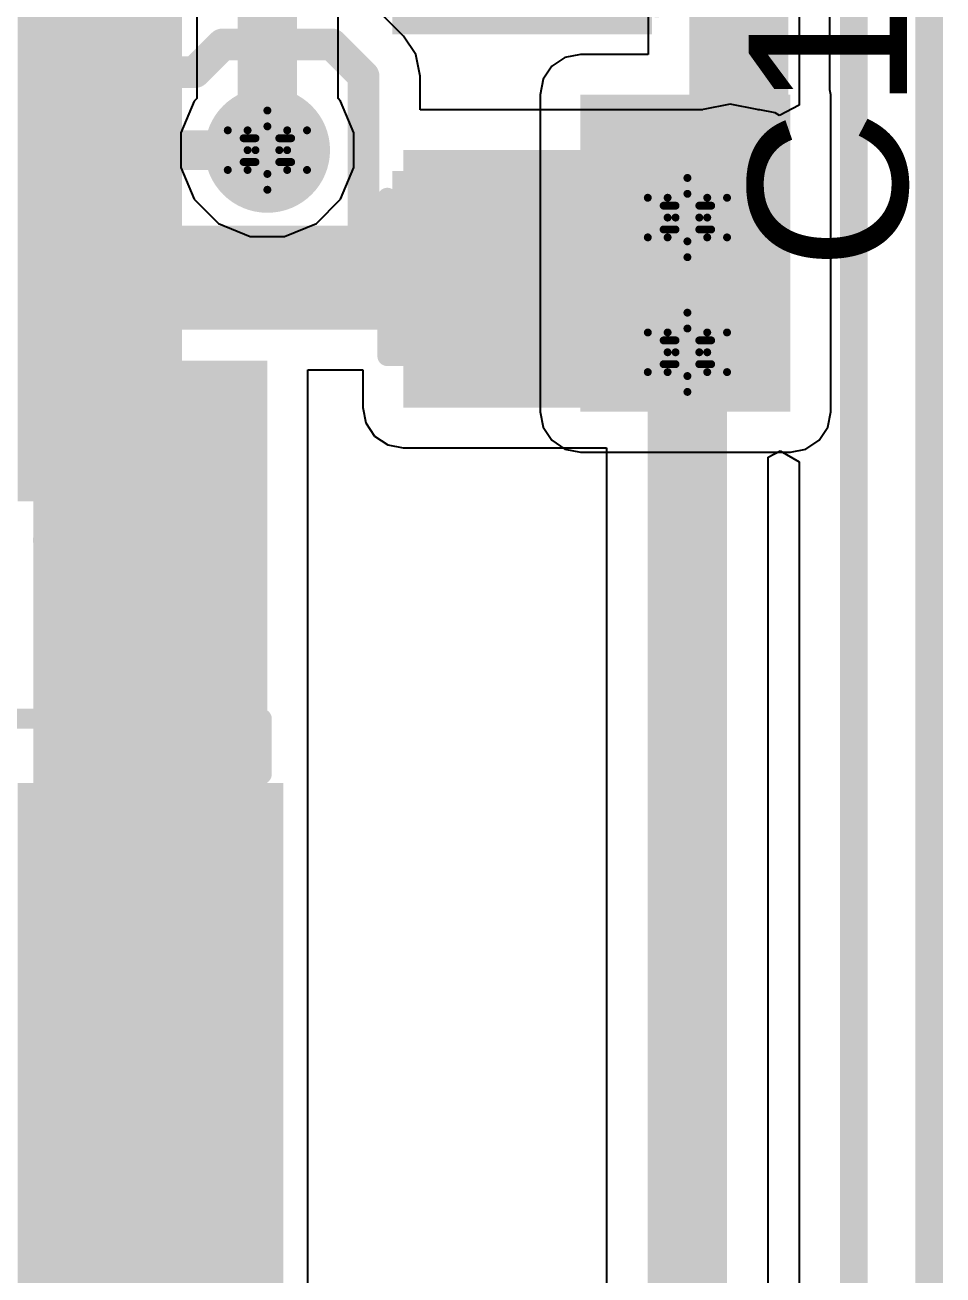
# Model space of a CAD drawing. Header units: inches. Extents: x -18 to 237, y -41 to 211.
# Drawn here: x 38.38 to 44.26, y 68.26 to 76.27 of the extents above; entities that cross this region are included whole.
import ezdxf

# ---------------------------------------------------------------- set-up
doc = ezdxf.new("R2010")
doc.units = ezdxf.units.IN
for name, color, linetype in [('Bottom Layer', 5, 'Continuous'), ('Bottom Solder', 6, 'Continuous'), ('Drill Drawing', 1, 'Continuous'), ('Top Layer', 1, 'Continuous'), ('Top Overlay', 2, 'Continuous'), ('Top Paste', 8, 'Continuous'), ('Top Solder', 216, 'Continuous'), ('Via Holes', 16, 'Continuous')]:
    doc.layers.add(name, color=color, linetype=linetype)
doc.styles.add('Arial', font='', dxfattribs={"height": 0.2})
doc.styles.get('Arial').set_extended_font_data('Arial')

# ---------------------------------------------------------------- blocks, each defined once
blk = doc.blocks.new('C___0805_16')
at = {"layer": 'Top Layer'}
for points in [[(-1.524, 0.762), (-0.508, 0.762), (-0.508, -0.762), (-1.524, -0.762)], [(0.508, 0.762), (1.524, 0.762), (1.524, -0.762), (0.508, -0.762)]]:
    blk.add_hatch(color=1, dxfattribs=at).paths.add_polyline_path(points)
at = {"layer": 'Top Paste'}
for points in [[(-1.524, 0.762), (-0.508, 0.762), (-0.508, -0.762), (-1.524, -0.762)], [(0.508, 0.762), (1.524, 0.762), (1.524, -0.762), (0.508, -0.762)]]:
    blk.add_hatch(color=8, dxfattribs=at).paths.add_polyline_path(points)
at = {"layer": 'Top Solder'}
for points in [[(-1.594, 0.832), (-0.438, 0.832), (-0.438, -0.832), (-1.594, -0.832)], [(0.438, 0.832), (1.594, 0.832), (1.594, -0.832), (0.438, -0.832)]]:
    blk.add_hatch(color=216, dxfattribs=at).paths.add_polyline_path(points)
at = {"layer": 'Top Overlay'}
for points in [[(-1.6256, -0.8636, 0.127, 0.127, 0), (-1.6256, 0.8636, 0.127, 0.127, 0)], [(-0.6096, 0.8636, 0.127, 0.127, 0), (-1.6256, 0.8636, 0.127, 0.127, 0)], [(1.6256, 0.8636, 0.127, 0.127, 0), (0.6096, 0.8636, 0.127, 0.127, 0)], [(1.6256, -0.8636, 0.127, 0.127, 0), (1.6256, 0.8636, 0.127, 0.127, 0)], [(-0.6096, -0.8636, 0.127, 0.127, 0), (-1.6256, -0.8636, 0.127, 0.127, 0)], [(1.6256, -0.8636, 0.127, 0.127, 0), (0.6096, -0.8636, 0.127, 0.127, 0)]]:
    blk.add_lwpolyline(points, format="xyseb", dxfattribs=at)
for points in [[(-1.6574, 0.8636, 0.0635, 0.0635, 1), (-1.5938, 0.8636, 0.0635, 0.0635, 1)], [(-1.6574, 0.8636, 0.0635, 0.0635, 1), (-1.5938, 0.8636, 0.0635, 0.0635, 1)], [(-0.6413, 0.8636, 0.0635, 0.0635, 1), (-0.5778, 0.8636, 0.0635, 0.0635, 1)], [(0.5778, 0.8636, 0.0635, 0.0635, 1), (0.6413, 0.8636, 0.0635, 0.0635, 1)], [(1.5938, 0.8636, 0.0635, 0.0635, 1), (1.6574, 0.8636, 0.0635, 0.0635, 1)], [(1.5938, 0.8636, 0.0635, 0.0635, 1), (1.6574, 0.8636, 0.0635, 0.0635, 1)], [(-1.6574, -0.8636, 0.0635, 0.0635, 1), (-1.5938, -0.8636, 0.0635, 0.0635, 1)], [(-1.6574, -0.8636, 0.0635, 0.0635, 1), (-1.5938, -0.8636, 0.0635, 0.0635, 1)], [(-0.6413, -0.8636, 0.0635, 0.0635, 1), (-0.5778, -0.8636, 0.0635, 0.0635, 1)], [(0.5778, -0.8636, 0.0635, 0.0635, 1), (0.6413, -0.8636, 0.0635, 0.0635, 1)], [(1.5938, -0.8636, 0.0635, 0.0635, 1), (1.6574, -0.8636, 0.0635, 0.0635, 1)], [(1.5938, -0.8636, 0.0635, 0.0635, 1), (1.6574, -0.8636, 0.0635, 0.0635, 1)]]:
    blk.add_lwpolyline(points, format="xyseb", close=True, dxfattribs=at)
blk = doc.blocks.new('DFN_14_3_4__31')
at = {"layer": 'Top Layer'}
for points in [[(-0.79, 2), (0.79, 2), (0.79, -2), (-0.79, -2)], [(-1.9, 1.65), (-1.05, 1.65), (-1.05, 1.35), (-1.9, 1.35)], [(1.05, 1.65), (1.9, 1.65), (1.9, 1.35), (1.05, 1.35)], [(-1.9, 1.15), (-1.05, 1.15), (-1.05, 0.85), (-1.9, 0.85)], [(1.05, 1.15), (1.9, 1.15), (1.9, 0.85), (1.05, 0.85)], [(-1.9, 0.65), (-1.05, 0.65), (-1.05, 0.35), (-1.9, 0.35)], [(1.05, 0.65), (1.9, 0.65), (1.9, 0.35), (1.05, 0.35)], [(-1.9, 0.15), (-1.05, 0.15), (-1.05, -0.15), (-1.9, -0.15)], [(1.05, 0.15), (1.9, 0.15), (1.9, -0.15), (1.05, -0.15)], [(-1.9, -0.35), (-1.05, -0.35), (-1.05, -0.65), (-1.9, -0.65)], [(1.05, -0.35), (1.9, -0.35), (1.9, -0.65), (1.05, -0.65)], [(-1.9, -0.85), (-1.05, -0.85), (-1.05, -1.15), (-1.9, -1.15)], [(1.05, -0.85), (1.9, -0.85), (1.9, -1.15), (1.05, -1.15)], [(-1.9, -1.35), (-1.05, -1.35), (-1.05, -1.65), (-1.9, -1.65)], [(1.05, -1.35), (1.9, -1.35), (1.9, -1.65), (1.05, -1.65)]]:
    blk.add_hatch(color=1, dxfattribs=at).paths.add_polyline_path(points)
at = {"layer": 'Top Paste'}
for points in [[(-1.9, 1.65), (-1.05, 1.65), (-1.05, 1.35), (-1.9, 1.35)], [(1.05, 1.65), (1.9, 1.65), (1.9, 1.35), (1.05, 1.35)], [(-1.9, 1.15), (-1.05, 1.15), (-1.05, 0.85), (-1.9, 0.85)], [(1.05, 1.15), (1.9, 1.15), (1.9, 0.85), (1.05, 0.85)], [(-1.9, 0.65), (-1.05, 0.65), (-1.05, 0.35), (-1.9, 0.35)], [(1.05, 0.65), (1.9, 0.65), (1.9, 0.35), (1.05, 0.35)], [(-1.9, 0.15), (-1.05, 0.15), (-1.05, -0.15), (-1.9, -0.15)], [(1.05, 0.15), (1.9, 0.15), (1.9, -0.15), (1.05, -0.15)], [(-1.9, -0.35), (-1.05, -0.35), (-1.05, -0.65), (-1.9, -0.65)], [(1.05, -0.35), (1.9, -0.35), (1.9, -0.65), (1.05, -0.65)], [(-1.9, -0.85), (-1.05, -0.85), (-1.05, -1.15), (-1.9, -1.15)], [(1.05, -0.85), (1.9, -0.85), (1.9, -1.15), (1.05, -1.15)], [(-1.9, -1.35), (-1.05, -1.35), (-1.05, -1.65), (-1.9, -1.65)], [(1.05, -1.35), (1.9, -1.35), (1.9, -1.65), (1.05, -1.65)]]:
    blk.add_hatch(color=8, dxfattribs=at).paths.add_polyline_path(points)
at = {"layer": 'Top Solder'}
for points in [[(-0.8916, 2.1016), (0.8916, 2.1016), (0.8916, -2.1016), (-0.8916, -2.1016)], [(-2.0016, 1.7516), (-0.9484, 1.7516), (-0.9484, 1.2484), (-2.0016, 1.2484)], [(0.9484, 1.7516), (2.0016, 1.7516), (2.0016, 1.2484), (0.9484, 1.2484)], [(-2.0016, 1.2516), (-0.9484, 1.2516), (-0.9484, 0.7484), (-2.0016, 0.7484)], [(0.9484, 1.2516), (2.0016, 1.2516), (2.0016, 0.7484), (0.9484, 0.7484)], [(-2.0016, 0.7516), (-0.9484, 0.7516), (-0.9484, 0.2484), (-2.0016, 0.2484)], [(0.9484, 0.7516), (2.0016, 0.7516), (2.0016, 0.2484), (0.9484, 0.2484)], [(-2.0016, 0.2516), (-0.9484, 0.2516), (-0.9484, -0.2516), (-2.0016, -0.2516)], [(0.9484, 0.2516), (2.0016, 0.2516), (2.0016, -0.2516), (0.9484, -0.2516)], [(-2.0016, -0.2484), (-0.9484, -0.2484), (-0.9484, -0.7516), (-2.0016, -0.7516)], [(0.9484, -0.2484), (2.0016, -0.2484), (2.0016, -0.7516), (0.9484, -0.7516)], [(-2.0016, -0.7484), (-0.9484, -0.7484), (-0.9484, -1.2516), (-2.0016, -1.2516)], [(0.9484, -0.7484), (2.0016, -0.7484), (2.0016, -1.2516), (0.9484, -1.2516)], [(-2.0016, -1.2484), (-0.9484, -1.2484), (-0.9484, -1.7516), (-2.0016, -1.7516)], [(0.9484, -1.2484), (2.0016, -1.2484), (2.0016, -1.7516), (0.9484, -1.7516)]]:
    blk.add_hatch(color=216, dxfattribs=at).paths.add_polyline_path(points)
at = {"layer": 'Top Overlay'}
for points in [[(-1.5, 2, 0.127, 0.127, 0), (-1.11, 2, 0.127, 0.127, 0)], [(-1.5, 1.8288, 0.127, 0.127, 0), (-1.5, 2, 0.127, 0.127, 0)], [(1.11, 2, 0.127, 0.127, 0), (1.5, 2, 0.127, 0.127, 0)], [(1.5, 1.8288, 0.127, 0.127, 0), (1.5, 2, 0.127, 0.127, 0)], [(-2.1844, 1.3716, 0.127, 0.127, 0), (-2.1844, 1.6256, 0.127, 0.127, 0)], [(-2.1844, 1.6256, 0.127, 0.127, 0), (-2.0574, 1.4986, 0.127, 0.127, 0)], [(-2.1844, 1.3716, 0.127, 0.127, 0), (-2.0574, 1.4986, 0.127, 0.127, 0)], [(-1.5, -2, 0.127, 0.127, 0), (-1.5, -1.8288, 0.127, 0.127, 0)], [(1.5, -2, 0.127, 0.127, 0), (1.5, -1.8288, 0.127, 0.127, 0)], [(-1.5, -2, 0.127, 0.127, 0), (-1.11, -2, 0.127, 0.127, 0)], [(1.11, -2, 0.127, 0.127, 0), (1.5, -2, 0.127, 0.127, 0)]]:
    blk.add_lwpolyline(points, format="xyseb", dxfattribs=at)
for points in [[(-1.5317, 2, 0.0635, 0.0635, 1), (-1.4682, 2, 0.0635, 0.0635, 1)], [(-1.5317, 2, 0.0635, 0.0635, 1), (-1.4682, 2, 0.0635, 0.0635, 1)], [(-1.1418, 2, 0.0635, 0.0635, 1), (-1.0783, 2, 0.0635, 0.0635, 1)], [(1.0783, 2, 0.0635, 0.0635, 1), (1.1418, 2, 0.0635, 0.0635, 1)], [(1.4682, 2, 0.0635, 0.0635, 1), (1.5317, 2, 0.0635, 0.0635, 1)], [(1.4682, 2, 0.0635, 0.0635, 1), (1.5317, 2, 0.0635, 0.0635, 1)], [(-1.5317, 1.8288, 0.0635, 0.0635, 1), (-1.4682, 1.8288, 0.0635, 0.0635, 1)], [(1.4682, 1.8288, 0.0635, 0.0635, 1), (1.5317, 1.8288, 0.0635, 0.0635, 1)], [(-2.2161, 1.6256, 0.0635, 0.0635, 1), (-2.1526, 1.6256, 0.0635, 0.0635, 1)], [(-2.2161, 1.6256, 0.0635, 0.0635, 1), (-2.1526, 1.6256, 0.0635, 0.0635, 1)], [(-2.0892, 1.4986, 0.0635, 0.0635, 1), (-2.0257, 1.4986, 0.0635, 0.0635, 1)], [(-2.0892, 1.4986, 0.0635, 0.0635, 1), (-2.0257, 1.4986, 0.0635, 0.0635, 1)], [(-2.2161, 1.3716, 0.0635, 0.0635, 1), (-2.1526, 1.3716, 0.0635, 0.0635, 1)], [(-2.2161, 1.3716, 0.0635, 0.0635, 1), (-2.1526, 1.3716, 0.0635, 0.0635, 1)], [(-1.5317, -1.8288, 0.0635, 0.0635, 1), (-1.4682, -1.8288, 0.0635, 0.0635, 1)], [(1.4682, -1.8288, 0.0635, 0.0635, 1), (1.5317, -1.8288, 0.0635, 0.0635, 1)], [(-1.5317, -2, 0.0635, 0.0635, 1), (-1.4682, -2, 0.0635, 0.0635, 1)], [(-1.5317, -2, 0.0635, 0.0635, 1), (-1.4682, -2, 0.0635, 0.0635, 1)], [(-1.1418, -2, 0.0635, 0.0635, 1), (-1.0783, -2, 0.0635, 0.0635, 1)], [(1.0783, -2, 0.0635, 0.0635, 1), (1.1418, -2, 0.0635, 0.0635, 1)], [(1.4682, -2, 0.0635, 0.0635, 1), (1.5317, -2, 0.0635, 0.0635, 1)], [(1.4682, -2, 0.0635, 0.0635, 1), (1.5317, -2, 0.0635, 0.0635, 1)]]:
    blk.add_lwpolyline(points, format="xyseb", close=True, dxfattribs=at)
blk = doc.blocks.new('NRS5024T2R2NMGJ_101')
at = {"layer": 'Top Layer'}
for points in [[(-2.55, 2), (-1.05, 2), (-1.05, -2), (-2.55, -2)], [(1.05, 2), (2.55, 2), (2.55, -2), (1.05, -2)]]:
    blk.add_hatch(color=1, dxfattribs=at).paths.add_polyline_path(points)
at = {"layer": 'Top Paste'}
for points in [[(-2.55, 2), (-1.05, 2), (-1.05, -2), (-2.55, -2)], [(1.05, 2), (2.55, 2), (2.55, -2), (1.05, -2)]]:
    blk.add_hatch(color=8, dxfattribs=at).paths.add_polyline_path(points)
at = {"layer": 'Top Solder'}
for points in [[(-2.6516, 2.1016), (-0.9484, 2.1016), (-0.9484, -2.1016), (-2.6516, -2.1016)], [(0.9484, 2.1016), (2.6516, 2.1016), (2.6516, -2.1016), (0.9484, -2.1016)]]:
    blk.add_hatch(color=216, dxfattribs=at).paths.add_polyline_path(points)
at = {"layer": 'Top Overlay'}
for points in [[(-2.5146, 2.5146, 0.127, 0.127, 0), (-2.5146, 2.159, 0.127, 0.127, 0)], [(2.4892, 2.5146, 0.127, 0.127, 0), (-2.5146, 2.5146, 0.127, 0.127, 0)], [(2.4892, 2.5146, 0.127, 0.127, 0), (2.4892, 2.159, 0.127, 0.127, 0)], [(-2.5146, -2.159, 0.127, 0.127, 0), (-2.5146, -2.5146, 0.127, 0.127, 0)], [(2.4892, -2.159, 0.127, 0.127, 0), (2.4892, -2.5146, 0.127, 0.127, 0)], [(2.4892, -2.5146, 0.127, 0.127, 0), (-2.5146, -2.5146, 0.127, 0.127, 0)]]:
    blk.add_lwpolyline(points, format="xyseb", dxfattribs=at)
for points in [[(-2.5463, 2.5146, 0.0635, 0.0635, 1), (-2.4829, 2.5146, 0.0635, 0.0635, 1)], [(-2.5463, 2.5146, 0.0635, 0.0635, 1), (-2.4829, 2.5146, 0.0635, 0.0635, 1)], [(2.4575, 2.5146, 0.0635, 0.0635, 1), (2.521, 2.5146, 0.0635, 0.0635, 1)], [(2.4575, 2.5146, 0.0635, 0.0635, 1), (2.521, 2.5146, 0.0635, 0.0635, 1)], [(-2.5463, 2.159, 0.0635, 0.0635, 1), (-2.4829, 2.159, 0.0635, 0.0635, 1)], [(2.4575, 2.159, 0.0635, 0.0635, 1), (2.521, 2.159, 0.0635, 0.0635, 1)], [(-2.5463, -2.159, 0.0635, 0.0635, 1), (-2.4829, -2.159, 0.0635, 0.0635, 1)], [(2.4575, -2.159, 0.0635, 0.0635, 1), (2.521, -2.159, 0.0635, 0.0635, 1)], [(-2.5463, -2.5146, 0.0635, 0.0635, 1), (-2.4829, -2.5146, 0.0635, 0.0635, 1)], [(-2.5463, -2.5146, 0.0635, 0.0635, 1), (-2.4829, -2.5146, 0.0635, 0.0635, 1)], [(2.4575, -2.5146, 0.0635, 0.0635, 1), (2.521, -2.5146, 0.0635, 0.0635, 1)], [(2.4575, -2.5146, 0.0635, 0.0635, 1), (2.521, -2.5146, 0.0635, 0.0635, 1)]]:
    blk.add_lwpolyline(points, format="xyseb", close=True, dxfattribs=at)

msp = doc.modelspace()

# ---------------------------------------------------------------- hatches: boundary and pattern name
at = {"layer": 'Bottom Layer'}
msp.add_hatch(color=5, dxfattribs=at).paths.add_polyline_path([(41.9354, 73.79), (43.2816, 73.79), (43.2816, 75.822), (41.9354, 75.822)])
h = msp.add_hatch(color=5, dxfattribs=at)
edge = h.paths.add_edge_path()
edge.add_arc((39.9288, 75.4669), 0.3, 0, 360)
h = msp.add_hatch(color=5, dxfattribs=at)
edge = h.paths.add_edge_path()
edge.add_arc((42.6212, 75.0346), 0.3, 0, 360)
h = msp.add_hatch(color=5, dxfattribs=at)
edge = h.paths.add_edge_path()
edge.add_arc((42.6212, 74.171), 0.3, 0, 360)
at = {"layer": 'Bottom Solder'}
h = msp.add_hatch(color=6, dxfattribs=at)
edge = h.paths.add_edge_path()
edge.add_arc((39.9288, 75.4669), 0.4016, 0, 360)
h = msp.add_hatch(color=6, dxfattribs=at)
edge = h.paths.add_edge_path()
edge.add_arc((42.6212, 75.0346), 0.4016, 0, 360)
h = msp.add_hatch(color=6, dxfattribs=at)
edge = h.paths.add_edge_path()
edge.add_arc((42.6212, 74.171), 0.4016, 0, 360)
at = {"layer": 'Top Layer'}
h = msp.add_hatch(color=1, dxfattribs=at)
edge = h.paths.add_edge_path()
edge.add_arc((39.9288, 75.4669), 0.3, 0, 360)
for points in [[(40.7992, 73.8169), (43.0852, 73.8169), (43.0852, 75.4669), (40.7992, 75.4669)], [(40.7992, 74.2477), (42.3232, 74.2477), (42.3232, 75.2637), (40.7992, 75.2637)], [(38.4288, 74.3169), (39.2788, 74.3169), (39.2788, 75.1169), (38.4288, 75.1169)], [(38.4288, 74.3169), (42.3232, 74.3169), (42.3232, 74.9834), (38.4288, 74.9834)], [(39.9288, 74.1169), (38.4288, 74.1169), (38.4288, 67.3071), (39.9288, 67.3071)]]:
    msp.add_hatch(color=1, dxfattribs=at).paths.add_polyline_path(points)
h = msp.add_hatch(color=1, dxfattribs=at)
edge = h.paths.add_edge_path()
edge.add_arc((42.6212, 75.0346), 0.3, 0, 360)
h = msp.add_hatch(color=1, dxfattribs=at)
edge = h.paths.add_edge_path()
edge.add_arc((42.6212, 74.171), 0.3, 0, 360)
at = {"layer": 'Top Solder'}
h = msp.add_hatch(color=216, dxfattribs=at)
edge = h.paths.add_edge_path()
edge.add_arc((39.9288, 75.4669), 0.4016, 0, 360)
h = msp.add_hatch(color=216, dxfattribs=at)
edge = h.paths.add_edge_path()
edge.add_arc((42.6212, 75.0346), 0.4016, 0, 360)
h = msp.add_hatch(color=216, dxfattribs=at)
edge = h.paths.add_edge_path()
edge.add_arc((42.6212, 74.171), 0.4016, 0, 360)
at = {"layer": 'Via Holes'}
h = msp.add_hatch(color=7, dxfattribs=at)
edge = h.paths.add_edge_path()
edge.add_arc((39.9288, 75.4669), 0.15, 0, 360)
h = msp.add_hatch(color=7, dxfattribs=at)
edge = h.paths.add_edge_path()
edge.add_arc((42.6212, 75.0346), 0.15, 0, 360)
h = msp.add_hatch(color=7, dxfattribs=at)
edge = h.paths.add_edge_path()
edge.add_arc((42.6212, 74.171), 0.15, 0, 360)

# ---------------------------------------------------------------- linework, layer by layer
at = {"layer": 'Bottom Layer'}
for p, q in [((39.4756, 80.2082), (39.4756, 75.7972)), ((40.382, 75.7972), (40.382, 80.2082)), ((43.5341, 75.8546), (43.5341, 79.2637)), ((42.3687, 77.2766), (42.3687, 76.081)), ((41.8363, 76.0613), (41.7523, 76.0051)), ((41.9354, 76.081), (41.8363, 76.0613)), ((42.3687, 76.081), (41.9354, 76.081)), ((41.7523, 76.0051), (41.6961, 75.9211)), ((41.6961, 75.9211), (41.6764, 75.822)), ((41.6764, 75.822), (41.6764, 73.79)), ((43.5406, 75.822), (43.5341, 75.8546)), ((43.5406, 73.79), (43.5406, 75.822)), ((39.4591, 75.7807), (39.3748, 75.5771)), ((39.4756, 75.7972), (39.4591, 75.7807)), ((40.3985, 75.7807), (40.382, 75.7972)), ((40.4828, 75.5771), (40.3985, 75.7807)), ((39.3748, 75.5771), (39.3748, 75.3567)), ((40.4828, 75.3567), (40.4828, 75.5771)), ((39.3748, 75.3567), (39.4591, 75.1531)), ((40.3985, 75.1531), (40.4828, 75.3567)), ((39.4591, 75.1531), (39.615, 74.9972)), ((40.2426, 74.9972), (40.3985, 75.1531)), ((39.615, 74.9972), (39.8186, 74.9129)), ((40.039, 74.9129), (40.2426, 74.9972)), ((39.8186, 74.9129), (40.039, 74.9129)), ((41.6764, 73.79), (41.6961, 73.6909)), ((43.5209, 73.6909), (43.5406, 73.79)), ((41.6961, 73.6909), (41.7523, 73.6069)), ((43.4647, 73.6069), (43.5209, 73.6909)), ((41.7523, 73.6069), (41.8363, 73.5507)), ((43.3807, 73.5507), (43.4647, 73.6069)), ((41.8363, 73.5507), (41.9354, 73.531)), ((41.9354, 73.531), (43.2816, 73.531)), ((43.2816, 73.531), (43.3807, 73.5507))]:
    msp.add_line(p, q, dxfattribs=at)
for points in [[(39.9288, 75.4669, 0.381, 0.381, 0), (39.9288, 80.5385, 0.381, 0.381, 0)], [(42.9514, 75.3648, 0.635, 0.635, 0), (42.9514, 79.2637, 0.635, 0.635, 0)], [(42.6212, 75.0346, 0.635, 0.635, 0), (42.9514, 75.3648, 0.635, 0.635, 0)]]:
    msp.add_lwpolyline(points, format="xyseb", dxfattribs=at)
for points in [[(39.8336, 75.4669, 0.1905, 0.1905, 1), (40.0241, 75.4669, 0.1905, 0.1905, 1)], [(42.7927, 75.3648, 0.3175, 0.3175, 1), (43.1102, 75.3648, 0.3175, 0.3175, 1)], [(42.7927, 75.3648, 0.3175, 0.3175, 1), (43.1102, 75.3648, 0.3175, 0.3175, 1)], [(42.4625, 75.0346, 0.3175, 0.3175, 1), (42.78, 75.0346, 0.3175, 0.3175, 1)]]:
    msp.add_lwpolyline(points, format="xyseb", close=True, dxfattribs=at)
at = {"layer": 'Drill Drawing'}
for points in [[(39.8018, 75.5939, 0.0508, 0.0508, 0), (39.9288, 75.7209, 0.0508, 0.0508, 0)], [(39.9288, 75.7209, 0.0508, 0.0508, 0), (40.0558, 75.5939, 0.0508, 0.0508, 0)], [(39.6748, 75.5939, 0.0508, 0.0508, 0), (39.8018, 75.4669, 0.0508, 0.0508, 0)], [(39.6748, 75.5939, 0.0508, 0.0508, 0), (39.8018, 75.5939, 0.0508, 0.0508, 0)], [(39.8526, 75.5431, 0.0508, 0.0508, 0), (39.9288, 75.6193, 0.0508, 0.0508, 0)], [(39.9288, 75.6193, 0.0508, 0.0508, 0), (40.005, 75.5431, 0.0508, 0.0508, 0)], [(40.0558, 75.5939, 0.0508, 0.0508, 0), (40.1828, 75.5939, 0.0508, 0.0508, 0)], [(40.0558, 75.4669, 0.0508, 0.0508, 0), (40.1828, 75.5939, 0.0508, 0.0508, 0)], [(39.6748, 75.3399, 0.0508, 0.0508, 0), (39.8018, 75.4669, 0.0508, 0.0508, 0)], [(39.7764, 75.5431, 0.0508, 0.0508, 0), (39.8526, 75.4669, 0.0508, 0.0508, 0)], [(39.7764, 75.5431, 0.0508, 0.0508, 0), (39.8526, 75.5431, 0.0508, 0.0508, 0)], [(39.7764, 75.3907, 0.0508, 0.0508, 0), (39.8526, 75.4669, 0.0508, 0.0508, 0)], [(40.005, 75.5431, 0.0508, 0.0508, 0), (40.0812, 75.5431, 0.0508, 0.0508, 0)], [(40.005, 75.4669, 0.0508, 0.0508, 0), (40.0812, 75.5431, 0.0508, 0.0508, 0)], [(40.005, 75.4669, 0.0508, 0.0508, 0), (40.0812, 75.3907, 0.0508, 0.0508, 0)], [(40.0558, 75.4669, 0.0508, 0.0508, 0), (40.1828, 75.3399, 0.0508, 0.0508, 0)], [(39.7764, 75.3907, 0.0508, 0.0508, 0), (39.8526, 75.3907, 0.0508, 0.0508, 0)], [(39.8526, 75.3907, 0.0508, 0.0508, 0), (39.9288, 75.3145, 0.0508, 0.0508, 0)], [(39.9288, 75.3145, 0.0508, 0.0508, 0), (40.005, 75.3907, 0.0508, 0.0508, 0)], [(40.005, 75.3907, 0.0508, 0.0508, 0), (40.0812, 75.3907, 0.0508, 0.0508, 0)], [(39.6748, 75.3399, 0.0508, 0.0508, 0), (39.8018, 75.3399, 0.0508, 0.0508, 0)], [(39.8018, 75.3399, 0.0508, 0.0508, 0), (39.9288, 75.2129, 0.0508, 0.0508, 0)], [(39.9288, 75.2129, 0.0508, 0.0508, 0), (40.0558, 75.3399, 0.0508, 0.0508, 0)], [(40.0558, 75.3399, 0.0508, 0.0508, 0), (40.1828, 75.3399, 0.0508, 0.0508, 0)], [(42.4942, 75.1616, 0.0508, 0.0508, 0), (42.6212, 75.2886, 0.0508, 0.0508, 0)], [(42.6212, 75.2886, 0.0508, 0.0508, 0), (42.7482, 75.1616, 0.0508, 0.0508, 0)], [(42.3672, 75.1616, 0.0508, 0.0508, 0), (42.4942, 75.0346, 0.0508, 0.0508, 0)], [(42.3672, 75.1616, 0.0508, 0.0508, 0), (42.4942, 75.1616, 0.0508, 0.0508, 0)], [(42.545, 75.1108, 0.0508, 0.0508, 0), (42.6212, 75.187, 0.0508, 0.0508, 0)], [(42.6212, 75.187, 0.0508, 0.0508, 0), (42.6974, 75.1108, 0.0508, 0.0508, 0)], [(42.7482, 75.1616, 0.0508, 0.0508, 0), (42.8752, 75.1616, 0.0508, 0.0508, 0)], [(42.7482, 75.0346, 0.0508, 0.0508, 0), (42.8752, 75.1616, 0.0508, 0.0508, 0)], [(42.4688, 75.1108, 0.0508, 0.0508, 0), (42.545, 75.0346, 0.0508, 0.0508, 0)], [(42.4688, 75.1108, 0.0508, 0.0508, 0), (42.545, 75.1108, 0.0508, 0.0508, 0)], [(42.6974, 75.1108, 0.0508, 0.0508, 0), (42.7736, 75.1108, 0.0508, 0.0508, 0)], [(42.6974, 75.0346, 0.0508, 0.0508, 0), (42.7736, 75.1108, 0.0508, 0.0508, 0)], [(42.3672, 74.9076, 0.0508, 0.0508, 0), (42.4942, 75.0346, 0.0508, 0.0508, 0)], [(42.4688, 74.9584, 0.0508, 0.0508, 0), (42.545, 75.0346, 0.0508, 0.0508, 0)], [(42.6974, 75.0346, 0.0508, 0.0508, 0), (42.7736, 74.9584, 0.0508, 0.0508, 0)], [(42.7482, 75.0346, 0.0508, 0.0508, 0), (42.8752, 74.9076, 0.0508, 0.0508, 0)], [(42.3672, 74.9076, 0.0508, 0.0508, 0), (42.4942, 74.9076, 0.0508, 0.0508, 0)], [(42.4688, 74.9584, 0.0508, 0.0508, 0), (42.545, 74.9584, 0.0508, 0.0508, 0)], [(42.4942, 74.9076, 0.0508, 0.0508, 0), (42.6212, 74.7806, 0.0508, 0.0508, 0)], [(42.545, 74.9584, 0.0508, 0.0508, 0), (42.6212, 74.8822, 0.0508, 0.0508, 0)], [(42.6212, 74.8822, 0.0508, 0.0508, 0), (42.6974, 74.9584, 0.0508, 0.0508, 0)], [(42.6212, 74.7806, 0.0508, 0.0508, 0), (42.7482, 74.9076, 0.0508, 0.0508, 0)], [(42.6974, 74.9584, 0.0508, 0.0508, 0), (42.7736, 74.9584, 0.0508, 0.0508, 0)], [(42.7482, 74.9076, 0.0508, 0.0508, 0), (42.8752, 74.9076, 0.0508, 0.0508, 0)], [(42.4942, 74.298, 0.0508, 0.0508, 0), (42.6212, 74.425, 0.0508, 0.0508, 0)], [(42.6212, 74.425, 0.0508, 0.0508, 0), (42.7482, 74.298, 0.0508, 0.0508, 0)], [(42.3672, 74.298, 0.0508, 0.0508, 0), (42.4942, 74.171, 0.0508, 0.0508, 0)], [(42.3672, 74.298, 0.0508, 0.0508, 0), (42.4942, 74.298, 0.0508, 0.0508, 0)], [(42.545, 74.2472, 0.0508, 0.0508, 0), (42.6212, 74.3234, 0.0508, 0.0508, 0)], [(42.6212, 74.3234, 0.0508, 0.0508, 0), (42.6974, 74.2472, 0.0508, 0.0508, 0)], [(42.7482, 74.298, 0.0508, 0.0508, 0), (42.8752, 74.298, 0.0508, 0.0508, 0)], [(42.7482, 74.171, 0.0508, 0.0508, 0), (42.8752, 74.298, 0.0508, 0.0508, 0)], [(42.4688, 74.2472, 0.0508, 0.0508, 0), (42.545, 74.171, 0.0508, 0.0508, 0)], [(42.4688, 74.2472, 0.0508, 0.0508, 0), (42.545, 74.2472, 0.0508, 0.0508, 0)], [(42.6974, 74.2472, 0.0508, 0.0508, 0), (42.7736, 74.2472, 0.0508, 0.0508, 0)], [(42.6974, 74.171, 0.0508, 0.0508, 0), (42.7736, 74.2472, 0.0508, 0.0508, 0)], [(42.3672, 74.044, 0.0508, 0.0508, 0), (42.4942, 74.171, 0.0508, 0.0508, 0)], [(42.4688, 74.0948, 0.0508, 0.0508, 0), (42.545, 74.171, 0.0508, 0.0508, 0)], [(42.6974, 74.171, 0.0508, 0.0508, 0), (42.7736, 74.0948, 0.0508, 0.0508, 0)], [(42.7482, 74.171, 0.0508, 0.0508, 0), (42.8752, 74.044, 0.0508, 0.0508, 0)], [(42.3672, 74.044, 0.0508, 0.0508, 0), (42.4942, 74.044, 0.0508, 0.0508, 0)], [(42.4688, 74.0948, 0.0508, 0.0508, 0), (42.545, 74.0948, 0.0508, 0.0508, 0)], [(42.4942, 74.044, 0.0508, 0.0508, 0), (42.6212, 73.917, 0.0508, 0.0508, 0)], [(42.545, 74.0948, 0.0508, 0.0508, 0), (42.6212, 74.0186, 0.0508, 0.0508, 0)], [(42.6212, 74.0186, 0.0508, 0.0508, 0), (42.6974, 74.0948, 0.0508, 0.0508, 0)], [(42.6212, 73.917, 0.0508, 0.0508, 0), (42.7482, 74.044, 0.0508, 0.0508, 0)], [(42.6974, 74.0948, 0.0508, 0.0508, 0), (42.7736, 74.0948, 0.0508, 0.0508, 0)], [(42.7482, 74.044, 0.0508, 0.0508, 0), (42.8752, 74.044, 0.0508, 0.0508, 0)]]:
    msp.add_lwpolyline(points, format="xyseb", dxfattribs=at)
for points in [[(39.9161, 75.7209, 0.0254, 0.0254, 1), (39.9415, 75.7209, 0.0254, 0.0254, 1)], [(39.9161, 75.7209, 0.0254, 0.0254, 1), (39.9415, 75.7209, 0.0254, 0.0254, 1)], [(39.6621, 75.5939, 0.0254, 0.0254, 1), (39.6875, 75.5939, 0.0254, 0.0254, 1)], [(39.6621, 75.5939, 0.0254, 0.0254, 1), (39.6875, 75.5939, 0.0254, 0.0254, 1)], [(39.7891, 75.5939, 0.0254, 0.0254, 1), (39.8145, 75.5939, 0.0254, 0.0254, 1)], [(39.7891, 75.5939, 0.0254, 0.0254, 1), (39.8145, 75.5939, 0.0254, 0.0254, 1)], [(39.9161, 75.6193, 0.0254, 0.0254, 1), (39.9415, 75.6193, 0.0254, 0.0254, 1)], [(39.9161, 75.6193, 0.0254, 0.0254, 1), (39.9415, 75.6193, 0.0254, 0.0254, 1)], [(40.0431, 75.5939, 0.0254, 0.0254, 1), (40.0685, 75.5939, 0.0254, 0.0254, 1)], [(40.0431, 75.5939, 0.0254, 0.0254, 1), (40.0685, 75.5939, 0.0254, 0.0254, 1)], [(40.1701, 75.5939, 0.0254, 0.0254, 1), (40.1955, 75.5939, 0.0254, 0.0254, 1)], [(40.1701, 75.5939, 0.0254, 0.0254, 1), (40.1955, 75.5939, 0.0254, 0.0254, 1)], [(39.7637, 75.5431, 0.0254, 0.0254, 1), (39.7891, 75.5431, 0.0254, 0.0254, 1)], [(39.7637, 75.5431, 0.0254, 0.0254, 1), (39.7891, 75.5431, 0.0254, 0.0254, 1)], [(39.7891, 75.4669, 0.0254, 0.0254, 1), (39.8145, 75.4669, 0.0254, 0.0254, 1)], [(39.7891, 75.4669, 0.0254, 0.0254, 1), (39.8145, 75.4669, 0.0254, 0.0254, 1)], [(39.8399, 75.5431, 0.0254, 0.0254, 1), (39.8653, 75.5431, 0.0254, 0.0254, 1)], [(39.8399, 75.5431, 0.0254, 0.0254, 1), (39.8653, 75.5431, 0.0254, 0.0254, 1)], [(39.8399, 75.4669, 0.0254, 0.0254, 1), (39.8653, 75.4669, 0.0254, 0.0254, 1)], [(39.8399, 75.4669, 0.0254, 0.0254, 1), (39.8653, 75.4669, 0.0254, 0.0254, 1)], [(39.9923, 75.5431, 0.0254, 0.0254, 1), (40.0177, 75.5431, 0.0254, 0.0254, 1)], [(39.9923, 75.5431, 0.0254, 0.0254, 1), (40.0177, 75.5431, 0.0254, 0.0254, 1)], [(39.9923, 75.4669, 0.0254, 0.0254, 1), (40.0177, 75.4669, 0.0254, 0.0254, 1)], [(39.9923, 75.4669, 0.0254, 0.0254, 1), (40.0177, 75.4669, 0.0254, 0.0254, 1)], [(40.0431, 75.4669, 0.0254, 0.0254, 1), (40.0685, 75.4669, 0.0254, 0.0254, 1)], [(40.0431, 75.4669, 0.0254, 0.0254, 1), (40.0685, 75.4669, 0.0254, 0.0254, 1)], [(40.0685, 75.5431, 0.0254, 0.0254, 1), (40.0939, 75.5431, 0.0254, 0.0254, 1)], [(40.0685, 75.5431, 0.0254, 0.0254, 1), (40.0939, 75.5431, 0.0254, 0.0254, 1)], [(39.7637, 75.3907, 0.0254, 0.0254, 1), (39.7891, 75.3907, 0.0254, 0.0254, 1)], [(39.7637, 75.3907, 0.0254, 0.0254, 1), (39.7891, 75.3907, 0.0254, 0.0254, 1)], [(39.8399, 75.3907, 0.0254, 0.0254, 1), (39.8653, 75.3907, 0.0254, 0.0254, 1)], [(39.8399, 75.3907, 0.0254, 0.0254, 1), (39.8653, 75.3907, 0.0254, 0.0254, 1)], [(39.9923, 75.3907, 0.0254, 0.0254, 1), (40.0177, 75.3907, 0.0254, 0.0254, 1)], [(39.9923, 75.3907, 0.0254, 0.0254, 1), (40.0177, 75.3907, 0.0254, 0.0254, 1)], [(40.0685, 75.3907, 0.0254, 0.0254, 1), (40.0939, 75.3907, 0.0254, 0.0254, 1)], [(40.0685, 75.3907, 0.0254, 0.0254, 1), (40.0939, 75.3907, 0.0254, 0.0254, 1)], [(39.6621, 75.3399, 0.0254, 0.0254, 1), (39.6875, 75.3399, 0.0254, 0.0254, 1)], [(39.6621, 75.3399, 0.0254, 0.0254, 1), (39.6875, 75.3399, 0.0254, 0.0254, 1)], [(39.7891, 75.3399, 0.0254, 0.0254, 1), (39.8145, 75.3399, 0.0254, 0.0254, 1)], [(39.7891, 75.3399, 0.0254, 0.0254, 1), (39.8145, 75.3399, 0.0254, 0.0254, 1)], [(39.9161, 75.3145, 0.0254, 0.0254, 1), (39.9415, 75.3145, 0.0254, 0.0254, 1)], [(39.9161, 75.3145, 0.0254, 0.0254, 1), (39.9415, 75.3145, 0.0254, 0.0254, 1)], [(40.0431, 75.3399, 0.0254, 0.0254, 1), (40.0685, 75.3399, 0.0254, 0.0254, 1)], [(40.0431, 75.3399, 0.0254, 0.0254, 1), (40.0685, 75.3399, 0.0254, 0.0254, 1)], [(40.1701, 75.3399, 0.0254, 0.0254, 1), (40.1955, 75.3399, 0.0254, 0.0254, 1)], [(40.1701, 75.3399, 0.0254, 0.0254, 1), (40.1955, 75.3399, 0.0254, 0.0254, 1)], [(42.6085, 75.2886, 0.0254, 0.0254, 1), (42.6339, 75.2886, 0.0254, 0.0254, 1)], [(42.6085, 75.2886, 0.0254, 0.0254, 1), (42.6339, 75.2886, 0.0254, 0.0254, 1)], [(39.9161, 75.2129, 0.0254, 0.0254, 1), (39.9415, 75.2129, 0.0254, 0.0254, 1)], [(39.9161, 75.2129, 0.0254, 0.0254, 1), (39.9415, 75.2129, 0.0254, 0.0254, 1)], [(42.3545, 75.1616, 0.0254, 0.0254, 1), (42.3799, 75.1616, 0.0254, 0.0254, 1)], [(42.3545, 75.1616, 0.0254, 0.0254, 1), (42.3799, 75.1616, 0.0254, 0.0254, 1)], [(42.4815, 75.1616, 0.0254, 0.0254, 1), (42.5069, 75.1616, 0.0254, 0.0254, 1)], [(42.4815, 75.1616, 0.0254, 0.0254, 1), (42.5069, 75.1616, 0.0254, 0.0254, 1)], [(42.6085, 75.187, 0.0254, 0.0254, 1), (42.6339, 75.187, 0.0254, 0.0254, 1)], [(42.6085, 75.187, 0.0254, 0.0254, 1), (42.6339, 75.187, 0.0254, 0.0254, 1)], [(42.7355, 75.1616, 0.0254, 0.0254, 1), (42.7609, 75.1616, 0.0254, 0.0254, 1)], [(42.7355, 75.1616, 0.0254, 0.0254, 1), (42.7609, 75.1616, 0.0254, 0.0254, 1)], [(42.8625, 75.1616, 0.0254, 0.0254, 1), (42.8879, 75.1616, 0.0254, 0.0254, 1)], [(42.8625, 75.1616, 0.0254, 0.0254, 1), (42.8879, 75.1616, 0.0254, 0.0254, 1)], [(42.4561, 75.1108, 0.0254, 0.0254, 1), (42.4815, 75.1108, 0.0254, 0.0254, 1)], [(42.4561, 75.1108, 0.0254, 0.0254, 1), (42.4815, 75.1108, 0.0254, 0.0254, 1)], [(42.5323, 75.1108, 0.0254, 0.0254, 1), (42.5577, 75.1108, 0.0254, 0.0254, 1)], [(42.5323, 75.1108, 0.0254, 0.0254, 1), (42.5577, 75.1108, 0.0254, 0.0254, 1)], [(42.6847, 75.1108, 0.0254, 0.0254, 1), (42.7101, 75.1108, 0.0254, 0.0254, 1)], [(42.6847, 75.1108, 0.0254, 0.0254, 1), (42.7101, 75.1108, 0.0254, 0.0254, 1)], [(42.7609, 75.1108, 0.0254, 0.0254, 1), (42.7863, 75.1108, 0.0254, 0.0254, 1)], [(42.7609, 75.1108, 0.0254, 0.0254, 1), (42.7863, 75.1108, 0.0254, 0.0254, 1)], [(42.4815, 75.0346, 0.0254, 0.0254, 1), (42.5069, 75.0346, 0.0254, 0.0254, 1)], [(42.4815, 75.0346, 0.0254, 0.0254, 1), (42.5069, 75.0346, 0.0254, 0.0254, 1)], [(42.5323, 75.0346, 0.0254, 0.0254, 1), (42.5577, 75.0346, 0.0254, 0.0254, 1)], [(42.5323, 75.0346, 0.0254, 0.0254, 1), (42.5577, 75.0346, 0.0254, 0.0254, 1)], [(42.6847, 75.0346, 0.0254, 0.0254, 1), (42.7101, 75.0346, 0.0254, 0.0254, 1)], [(42.6847, 75.0346, 0.0254, 0.0254, 1), (42.7101, 75.0346, 0.0254, 0.0254, 1)], [(42.7355, 75.0346, 0.0254, 0.0254, 1), (42.7609, 75.0346, 0.0254, 0.0254, 1)], [(42.7355, 75.0346, 0.0254, 0.0254, 1), (42.7609, 75.0346, 0.0254, 0.0254, 1)], [(42.3545, 74.9076, 0.0254, 0.0254, 1), (42.3799, 74.9076, 0.0254, 0.0254, 1)], [(42.3545, 74.9076, 0.0254, 0.0254, 1), (42.3799, 74.9076, 0.0254, 0.0254, 1)], [(42.4561, 74.9584, 0.0254, 0.0254, 1), (42.4815, 74.9584, 0.0254, 0.0254, 1)], [(42.4561, 74.9584, 0.0254, 0.0254, 1), (42.4815, 74.9584, 0.0254, 0.0254, 1)], [(42.4815, 74.9076, 0.0254, 0.0254, 1), (42.5069, 74.9076, 0.0254, 0.0254, 1)], [(42.4815, 74.9076, 0.0254, 0.0254, 1), (42.5069, 74.9076, 0.0254, 0.0254, 1)], [(42.5323, 74.9584, 0.0254, 0.0254, 1), (42.5577, 74.9584, 0.0254, 0.0254, 1)], [(42.5323, 74.9584, 0.0254, 0.0254, 1), (42.5577, 74.9584, 0.0254, 0.0254, 1)], [(42.6847, 74.9584, 0.0254, 0.0254, 1), (42.7101, 74.9584, 0.0254, 0.0254, 1)], [(42.6847, 74.9584, 0.0254, 0.0254, 1), (42.7101, 74.9584, 0.0254, 0.0254, 1)], [(42.7355, 74.9076, 0.0254, 0.0254, 1), (42.7609, 74.9076, 0.0254, 0.0254, 1)], [(42.7355, 74.9076, 0.0254, 0.0254, 1), (42.7609, 74.9076, 0.0254, 0.0254, 1)], [(42.7609, 74.9584, 0.0254, 0.0254, 1), (42.7863, 74.9584, 0.0254, 0.0254, 1)], [(42.7609, 74.9584, 0.0254, 0.0254, 1), (42.7863, 74.9584, 0.0254, 0.0254, 1)], [(42.8625, 74.9076, 0.0254, 0.0254, 1), (42.8879, 74.9076, 0.0254, 0.0254, 1)], [(42.8625, 74.9076, 0.0254, 0.0254, 1), (42.8879, 74.9076, 0.0254, 0.0254, 1)], [(42.6085, 74.8822, 0.0254, 0.0254, 1), (42.6339, 74.8822, 0.0254, 0.0254, 1)], [(42.6085, 74.8822, 0.0254, 0.0254, 1), (42.6339, 74.8822, 0.0254, 0.0254, 1)], [(42.6085, 74.7806, 0.0254, 0.0254, 1), (42.6339, 74.7806, 0.0254, 0.0254, 1)], [(42.6085, 74.7806, 0.0254, 0.0254, 1), (42.6339, 74.7806, 0.0254, 0.0254, 1)], [(42.6085, 74.425, 0.0254, 0.0254, 1), (42.6339, 74.425, 0.0254, 0.0254, 1)], [(42.6085, 74.425, 0.0254, 0.0254, 1), (42.6339, 74.425, 0.0254, 0.0254, 1)], [(42.3545, 74.298, 0.0254, 0.0254, 1), (42.3799, 74.298, 0.0254, 0.0254, 1)], [(42.3545, 74.298, 0.0254, 0.0254, 1), (42.3799, 74.298, 0.0254, 0.0254, 1)], [(42.4815, 74.298, 0.0254, 0.0254, 1), (42.5069, 74.298, 0.0254, 0.0254, 1)], [(42.4815, 74.298, 0.0254, 0.0254, 1), (42.5069, 74.298, 0.0254, 0.0254, 1)], [(42.6085, 74.3234, 0.0254, 0.0254, 1), (42.6339, 74.3234, 0.0254, 0.0254, 1)], [(42.6085, 74.3234, 0.0254, 0.0254, 1), (42.6339, 74.3234, 0.0254, 0.0254, 1)], [(42.7355, 74.298, 0.0254, 0.0254, 1), (42.7609, 74.298, 0.0254, 0.0254, 1)], [(42.7355, 74.298, 0.0254, 0.0254, 1), (42.7609, 74.298, 0.0254, 0.0254, 1)], [(42.8625, 74.298, 0.0254, 0.0254, 1), (42.8879, 74.298, 0.0254, 0.0254, 1)], [(42.8625, 74.298, 0.0254, 0.0254, 1), (42.8879, 74.298, 0.0254, 0.0254, 1)], [(42.4561, 74.2472, 0.0254, 0.0254, 1), (42.4815, 74.2472, 0.0254, 0.0254, 1)], [(42.4561, 74.2472, 0.0254, 0.0254, 1), (42.4815, 74.2472, 0.0254, 0.0254, 1)], [(42.5323, 74.2472, 0.0254, 0.0254, 1), (42.5577, 74.2472, 0.0254, 0.0254, 1)], [(42.5323, 74.2472, 0.0254, 0.0254, 1), (42.5577, 74.2472, 0.0254, 0.0254, 1)], [(42.6847, 74.2472, 0.0254, 0.0254, 1), (42.7101, 74.2472, 0.0254, 0.0254, 1)], [(42.6847, 74.2472, 0.0254, 0.0254, 1), (42.7101, 74.2472, 0.0254, 0.0254, 1)], [(42.7609, 74.2472, 0.0254, 0.0254, 1), (42.7863, 74.2472, 0.0254, 0.0254, 1)], [(42.7609, 74.2472, 0.0254, 0.0254, 1), (42.7863, 74.2472, 0.0254, 0.0254, 1)], [(42.4815, 74.171, 0.0254, 0.0254, 1), (42.5069, 74.171, 0.0254, 0.0254, 1)], [(42.4815, 74.171, 0.0254, 0.0254, 1), (42.5069, 74.171, 0.0254, 0.0254, 1)], [(42.5323, 74.171, 0.0254, 0.0254, 1), (42.5577, 74.171, 0.0254, 0.0254, 1)], [(42.5323, 74.171, 0.0254, 0.0254, 1), (42.5577, 74.171, 0.0254, 0.0254, 1)], [(42.6847, 74.171, 0.0254, 0.0254, 1), (42.7101, 74.171, 0.0254, 0.0254, 1)], [(42.6847, 74.171, 0.0254, 0.0254, 1), (42.7101, 74.171, 0.0254, 0.0254, 1)], [(42.7355, 74.171, 0.0254, 0.0254, 1), (42.7609, 74.171, 0.0254, 0.0254, 1)], [(42.7355, 74.171, 0.0254, 0.0254, 1), (42.7609, 74.171, 0.0254, 0.0254, 1)], [(42.3545, 74.044, 0.0254, 0.0254, 1), (42.3799, 74.044, 0.0254, 0.0254, 1)], [(42.3545, 74.044, 0.0254, 0.0254, 1), (42.3799, 74.044, 0.0254, 0.0254, 1)], [(42.4561, 74.0948, 0.0254, 0.0254, 1), (42.4815, 74.0948, 0.0254, 0.0254, 1)], [(42.4561, 74.0948, 0.0254, 0.0254, 1), (42.4815, 74.0948, 0.0254, 0.0254, 1)], [(42.4815, 74.044, 0.0254, 0.0254, 1), (42.5069, 74.044, 0.0254, 0.0254, 1)], [(42.4815, 74.044, 0.0254, 0.0254, 1), (42.5069, 74.044, 0.0254, 0.0254, 1)], [(42.5323, 74.0948, 0.0254, 0.0254, 1), (42.5577, 74.0948, 0.0254, 0.0254, 1)], [(42.5323, 74.0948, 0.0254, 0.0254, 1), (42.5577, 74.0948, 0.0254, 0.0254, 1)], [(42.6847, 74.0948, 0.0254, 0.0254, 1), (42.7101, 74.0948, 0.0254, 0.0254, 1)], [(42.6847, 74.0948, 0.0254, 0.0254, 1), (42.7101, 74.0948, 0.0254, 0.0254, 1)], [(42.7355, 74.044, 0.0254, 0.0254, 1), (42.7609, 74.044, 0.0254, 0.0254, 1)], [(42.7355, 74.044, 0.0254, 0.0254, 1), (42.7609, 74.044, 0.0254, 0.0254, 1)], [(42.7609, 74.0948, 0.0254, 0.0254, 1), (42.7863, 74.0948, 0.0254, 0.0254, 1)], [(42.7609, 74.0948, 0.0254, 0.0254, 1), (42.7863, 74.0948, 0.0254, 0.0254, 1)], [(42.8625, 74.044, 0.0254, 0.0254, 1), (42.8879, 74.044, 0.0254, 0.0254, 1)], [(42.8625, 74.044, 0.0254, 0.0254, 1), (42.8879, 74.044, 0.0254, 0.0254, 1)], [(42.6085, 74.0186, 0.0254, 0.0254, 1), (42.6339, 74.0186, 0.0254, 0.0254, 1)], [(42.6085, 74.0186, 0.0254, 0.0254, 1), (42.6339, 74.0186, 0.0254, 0.0254, 1)], [(42.6085, 73.917, 0.0254, 0.0254, 1), (42.6339, 73.917, 0.0254, 0.0254, 1)], [(42.6085, 73.917, 0.0254, 0.0254, 1), (42.6339, 73.917, 0.0254, 0.0254, 1)]]:
    msp.add_lwpolyline(points, format="xyseb", close=True, dxfattribs=at)
at = {"layer": 'Top Layer'}
for p, q in [((43.3384, 81.6896), (43.3384, 75.7559)), ((40.8016, 76.1981), (40.5983, 76.4014)), ((40.8802, 76.0804), (40.8016, 76.1981)), ((40.8016, 76.1981), (40.8016, 76.1981)), ((40.9078, 75.9417), (40.8802, 76.0804)), ((40.9078, 75.7259), (40.9078, 75.9417)), ((42.8947, 75.7613), (42.7213, 75.7268)), ((43.0681, 75.7268), (42.8947, 75.7613)), ((43.3384, 75.7559), (43.2114, 75.6881)), ((42.7199, 75.7259), (40.9078, 75.7259)), ((42.7213, 75.7268), (42.7199, 75.7259)), ((43.0696, 75.7259), (43.0681, 75.7268)), ((43.0852, 75.7259), (43.0696, 75.7259)), ((43.1843, 75.7061), (43.0852, 75.7259)), ((43.2114, 75.6881), (43.1843, 75.7061)), ((40.1878, 67.3255), (40.1878, 74.0579)), ((40.1878, 74.0579), (40.5402, 74.0579)), ((40.5402, 74.0579), (40.5402, 73.8169)), ((40.5402, 73.8169), (40.5599, 73.7178)), ((40.5599, 73.7178), (40.6161, 73.6338)), ((40.6161, 73.6338), (40.7001, 73.5776)), ((40.7001, 73.5776), (40.7992, 73.5579)), ((40.7992, 73.5579), (42.1033, 73.5579)), ((42.1033, 73.5579), (42.1033, 68.1805)), ((43.1392, 73.4988), (43.2164, 73.5399)), ((43.1392, 65.3379), (43.1392, 73.4988)), ((43.2164, 73.5399), (43.3384, 73.4696)), ((43.3384, 73.4696), (43.3384, 63.9493))]:
    msp.add_line(p, q, dxfattribs=at)
for points in [[(44.1706, 63.6046, 0.1778, 0.1778, 0), (44.1706, 82.0343, 0.1778, 0.1778, 0)], [(43.688, 63.8045, 0.1778, 0.1778, 0), (43.688, 81.8345, 0.1778, 0.1778, 0)], [(39.4638, 75.9669, 0.2032, 0.2032, 0), (39.6419, 76.145, 0.2032, 0.2032, 0)], [(39.6419, 76.145, 0.2032, 0.2032, 0), (40.3419, 76.145, 0.2032, 0.2032, 0)], [(40.3419, 76.145, 0.2032, 0.2032, 0), (40.5452, 75.9417, 0.2032, 0.2032, 0)], [(38.8538, 75.9669, 0.2032, 0.2032, 0), (39.4638, 75.9669, 0.2032, 0.2032, 0)], [(40.5452, 74.6169, 0.2032, 0.2032, 0), (40.5452, 75.9417, 0.2032, 0.2032, 0)], [(38.8538, 75.4669, 0.254, 0.254, 0), (39.9288, 75.4669, 0.254, 0.254, 0)], [(42.8947, 75.2764, 0.381, 0.381, 0), (42.8947, 75.3081, 0.381, 0.381, 0)], [(42.6529, 75.0346, 0.381, 0.381, 0), (42.8947, 75.2764, 0.381, 0.381, 0)], [(42.6212, 75.0346, 0.381, 0.381, 0), (42.6529, 75.0346, 0.381, 0.381, 0)], [(42.6212, 65.3379, 0.508, 0.508, 0), (42.6212, 74.171, 0.508, 0.508, 0)]]:
    msp.add_lwpolyline(points, format="xyseb", dxfattribs=at)
for points in [[(39.5911, 76.145, 0.1016, 0.1016, 1), (39.6927, 76.145, 0.1016, 0.1016, 1)], [(39.5911, 76.145, 0.1016, 0.1016, 1), (39.6927, 76.145, 0.1016, 0.1016, 1)], [(40.2911, 76.145, 0.1016, 0.1016, 1), (40.3927, 76.145, 0.1016, 0.1016, 1)], [(40.2911, 76.145, 0.1016, 0.1016, 1), (40.3927, 76.145, 0.1016, 0.1016, 1)], [(38.803, 75.9669, 0.1016, 0.1016, 1), (38.9046, 75.9669, 0.1016, 0.1016, 1)], [(39.413, 75.9669, 0.1016, 0.1016, 1), (39.5146, 75.9669, 0.1016, 0.1016, 1)], [(39.413, 75.9669, 0.1016, 0.1016, 1), (39.5146, 75.9669, 0.1016, 0.1016, 1)], [(40.4944, 75.9417, 0.1016, 0.1016, 1), (40.596, 75.9417, 0.1016, 0.1016, 1)], [(40.4944, 75.9417, 0.1016, 0.1016, 1), (40.596, 75.9417, 0.1016, 0.1016, 1)], [(38.7903, 75.4669, 0.127, 0.127, 1), (38.9173, 75.4669, 0.127, 0.127, 1)], [(39.8653, 75.4669, 0.127, 0.127, 1), (39.9923, 75.4669, 0.127, 0.127, 1)], [(42.7995, 75.3081, 0.1905, 0.1905, 1), (42.99, 75.3081, 0.1905, 0.1905, 1)], [(42.7995, 75.2764, 0.1905, 0.1905, 1), (42.99, 75.2764, 0.1905, 0.1905, 1)], [(42.7995, 75.2764, 0.1905, 0.1905, 1), (42.99, 75.2764, 0.1905, 0.1905, 1)], [(42.526, 75.0346, 0.1905, 0.1905, 1), (42.7165, 75.0346, 0.1905, 0.1905, 1)], [(42.5577, 75.0346, 0.1905, 0.1905, 1), (42.7482, 75.0346, 0.1905, 0.1905, 1)], [(42.5577, 75.0346, 0.1905, 0.1905, 1), (42.7482, 75.0346, 0.1905, 0.1905, 1)], [(40.4944, 74.6169, 0.1016, 0.1016, 1), (40.596, 74.6169, 0.1016, 0.1016, 1)], [(42.4942, 74.171, 0.254, 0.254, 1), (42.7482, 74.171, 0.254, 0.254, 1)]]:
    msp.add_lwpolyline(points, format="xyseb", close=True, dxfattribs=at)

# ---------------------------------------------------------------- block references
for name, p, rotation in [('C___0805_16', (41.5612, 75.7717), 270), ('NRS5024T2R2NMGJ_101', (37.3788, 69.3071), 180)]:
    msp.add_blockref(name, p, dxfattribs=dict(rotation=rotation))
msp.add_blockref('DFN_14_3_4__31', (37.3788, 74.9669))

# ---------------------------------------------------------------- texts
at = {"layer": 'Top Overlay', "style": 'Arial'}
msp.add_text('C19', height=1.016, rotation=90, dxfattribs=at).set_placement((44.029, 74.6973))

doc.saveas('drawing.dxf')
